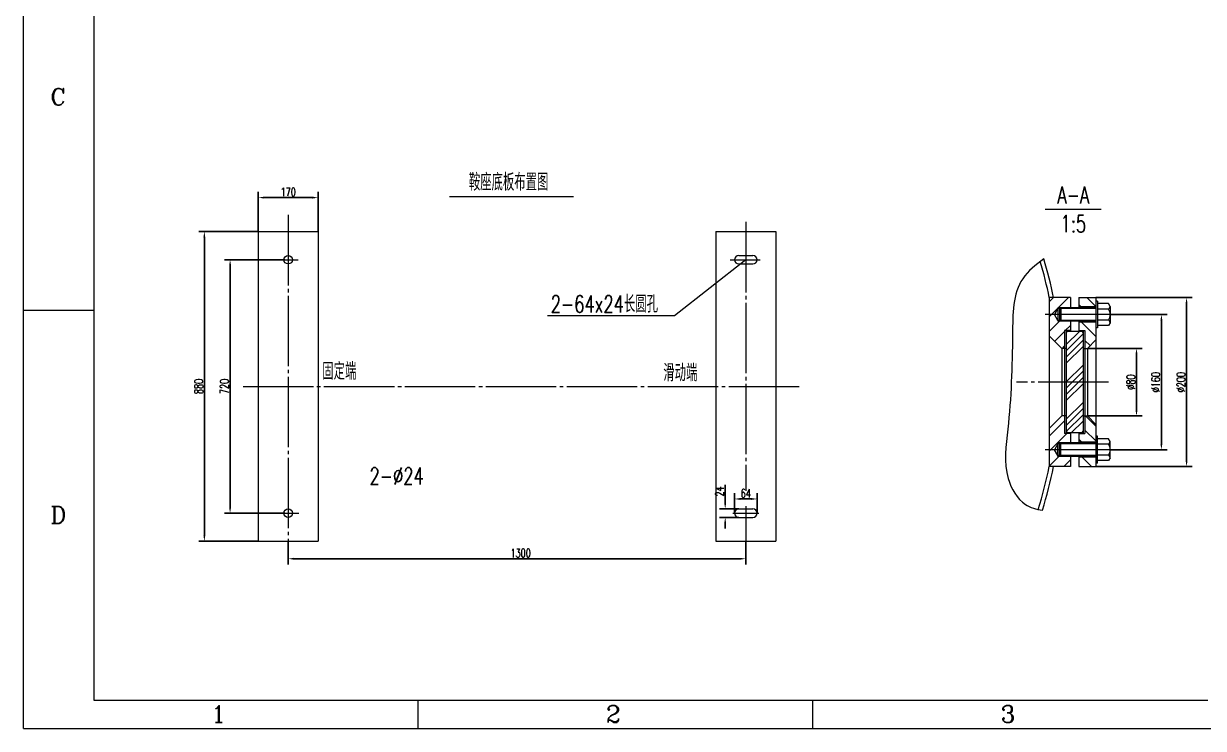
# Model space of a CAD drawing. Header units: inches. Extents: x -16168 to -9448, y -2841 to 1911.
# Drawn here: x -16168 to -12816, y -2841 to -838 of the extents above; entities that cross this region are included whole.
import ezdxf
from ezdxf.enums import TextEntityAlignment as Align

# ---------------------------------------------------------------- set-up
doc = ezdxf.new("R2010")
doc.units = ezdxf.units.IN
doc.header["$LTSCALE"] = 10
doc.header["$MEASUREMENT"] = 0
doc.linetypes.add('CENTER', pattern=[23, 20, -1, 1, -1])
doc.layers.get('0').update_dxf_attribs({"lineweight": 18})
for name, color, linetype, lineweight in [('1', 7, 'Continuous', 18), ('4', 2, 'Continuous', 18), ('CENTER', 1, 'CENTER', 18), ('K1', 4, 'Continuous', 18)]:
    doc.layers.add(name, color=color, linetype=linetype, lineweight=lineweight)
doc.styles.add('HZ', font='romans.shx', dxfattribs={"width": 0.7, "bigfont": 'hz.shx'})
doc.styles.add('HZTXT', font='romans.shx', dxfattribs={"width": 0.7, "bigfont": 'hztxt.shx'})
doc.styles.add('ROMANC', font='romanc.shx', dxfattribs={"width": 0.7})
doc.dimstyles.new('HZTXT', dxfattribs={"dimtxt": 24, "dimasz": 16, "dimexe": 16, "dimexo": 0, "dimgap": 4, "dimtad": 1, "dimdec": 0, "dimrnd": 1, "dimzin": 0, "dimdsep": 46, "dimtxsty": 'HZTXT', "dimcen": 0, "dimdle": 32, "dimclrd": 7, "dimclre": 7, "dimclrt": 7, "dimadec": 0, "dimazin": 0, "dimtfac": 1, "dimtdec": 0, "dimtofl": 0, "dimtmove": 0, "dimatfit": 0, "dimfxl": 0, "dimtolj": 1, "dimarcsym": 0})

# ---------------------------------------------------------------- blocks, each defined once
blk = doc.blocks.new('*X41')
at = {"layer": 'K1', "ltscale": 2}
for points in [[(-15400, -2356.4), (-15400, -2361.8), (-15416, -2359.1)], [(-14132, -2356.4), (-14132, -2361.8), (-14116, -2359.1)]]:
    blk.add_hatch(color=7, dxfattribs=at).paths.add_polyline_path(points, flags=0)
at = {"layer": 'K1', "color": 7, "lineweight": -2, "ltscale": 2}
for p, q in [((-15416, -2309.5), (-15416, -2375.1)), ((-14116, -2309.5), (-14116, -2375.1)), ((-15400, -2359.1), (-14132, -2359.1))]:
    blk.add_line(p, q, dxfattribs=at)
at = {"layer": 'K1', "color": 7, "ltscale": 2, "insert": (-14755.7, -2343.1), "char_height": 24, "width": 79.2, "attachment_point": 5, "style": 'HZTXT'}
blk.add_mtext('1300', dxfattribs=at)
blk = doc.blocks.new('*X42')
at = {"layer": 'K1', "ltscale": 2}
for points in [[(-15583.8, -1525.5), (-15578.4, -1525.5), (-15581.1, -1509.5)], [(-15583.8, -2213.5), (-15578.4, -2213.5), (-15581.1, -2229.5)]]:
    blk.add_hatch(color=7, dxfattribs=at).paths.add_polyline_path(points, flags=0)
at = {"layer": 'K1', "color": 7, "lineweight": -2, "ltscale": 2}
for p, q in [((-15426, -1509.5), (-15597.1, -1509.5)), ((-15581.1, -2213.5), (-15581.1, -1525.5)), ((-15426, -2229.5), (-15597.1, -2229.5))]:
    blk.add_line(p, q, dxfattribs=at)
at = {"layer": 'K1', "color": 7, "ltscale": 2, "insert": (-15597.1, -1869.5), "char_height": 24, "width": 64.8, "attachment_point": 5, "rotation": 90, "style": 'HZTXT'}
blk.add_mtext('720', dxfattribs=at)
blk = doc.blocks.new('*X43')
at = {"layer": 'K1', "ltscale": 2}
for points in [[(-15656.9, -1445.5), (-15651.6, -1445.5), (-15654.2, -1429.5)], [(-15656.9, -2293.5), (-15651.6, -2293.5), (-15654.2, -2309.5)]]:
    blk.add_hatch(color=7, dxfattribs=at).paths.add_polyline_path(points, flags=0)
at = {"layer": 'K1', "color": 7, "lineweight": -2, "ltscale": 2}
for p, q in [((-15501, -1429.5), (-15670.2, -1429.5)), ((-15654.2, -1445.5), (-15654.2, -2293.5)), ((-15501, -2309.5), (-15670.2, -2309.5))]:
    blk.add_line(p, q, dxfattribs=at)
at = {"layer": 'K1', "color": 7, "ltscale": 2, "insert": (-15670.2, -1869.5), "char_height": 24, "width": 64.8, "attachment_point": 5, "rotation": 90, "style": 'HZTXT'}
blk.add_mtext('880', dxfattribs=at)
blk = doc.blocks.new('*X44')
at = {"layer": 'K1', "ltscale": 2}
for points in [[(-15485, -1330.2), (-15485, -1335.6), (-15501, -1332.9)], [(-15347, -1330.2), (-15347, -1335.6), (-15331, -1332.9)]]:
    blk.add_hatch(color=7, dxfattribs=at).paths.add_polyline_path(points, flags=0)
at = {"layer": 'K1', "color": 7, "lineweight": -2, "ltscale": 2}
for p, q in [((-15501, -1429.5), (-15501, -1316.9)), ((-15485, -1332.9), (-15347, -1332.9)), ((-15331, -1429.5), (-15331, -1316.9))]:
    blk.add_line(p, q, dxfattribs=at)
at = {"layer": 'K1', "color": 7, "ltscale": 2, "insert": (-15416, -1316.9), "char_height": 24, "width": 57.6, "attachment_point": 5, "style": 'HZTXT'}
blk.add_mtext('170', dxfattribs=at)
blk = doc.blocks.new('*X45')
at = {"layer": 'K1', "ltscale": 2}
for points in [[(-14177.2, -2201.5), (-14171.9, -2201.5), (-14174.5, -2217.5)], [(-14177.2, -2257.5), (-14171.9, -2257.5), (-14174.5, -2241.5)]]:
    blk.add_hatch(color=7, dxfattribs=at).paths.add_polyline_path(points, flags=0)
at = {"layer": 'K1', "color": 7, "lineweight": -2, "ltscale": 2}
for p, q in [((-14174.5, -2201.5), (-14174.5, -2149.5)), ((-14136, -2217.5), (-14190.5, -2217.5)), ((-14136, -2241.5), (-14190.5, -2241.5)), ((-14174.5, -2257.5), (-14174.5, -2273.5))]:
    blk.add_line(p, q, dxfattribs=at)
at = {"layer": 'K1', "color": 7, "ltscale": 2, "insert": (-14190.5, -2167.5), "char_height": 24, "width": 48, "attachment_point": 5, "rotation": 90, "style": 'HZTXT'}
blk.add_mtext('24', dxfattribs=at)
blk = doc.blocks.new('*X46')
at = {"layer": 'K1', "ltscale": 2}
for points in [[(-14132, -2186.5), (-14132, -2191.9), (-14148, -2189.2)], [(-14100, -2186.5), (-14100, -2191.9), (-14084, -2189.2)]]:
    blk.add_hatch(color=7, dxfattribs=at).paths.add_polyline_path(points, flags=0)
at = {"layer": 'K1', "color": 7, "lineweight": -2, "ltscale": 2}
for p, q in [((-14148, -2229.5), (-14148, -2173.2)), ((-14084, -2229.5), (-14084, -2173.2)), ((-14132, -2189.2), (-14100, -2189.2))]:
    blk.add_line(p, q, dxfattribs=at)
at = {"layer": 'K1', "color": 7, "ltscale": 2, "insert": (-14116, -2173.2), "char_height": 24, "width": 40.8, "attachment_point": 5, "style": 'HZTXT'}
blk.add_mtext('64', dxfattribs=at)
blk = doc.blocks.new('*X47')
at = {"layer": 'K1', "ltscale": 2}
for points in [[(-12937.9, -1681.2), (-12932.6, -1681.2), (-12935.3, -1665.2)], [(-12937.9, -2033.2), (-12932.6, -2033.2), (-12935.3, -2049.2)]]:
    blk.add_hatch(color=7, dxfattribs=at).paths.add_polyline_path(points, flags=0)
at = {"layer": 'K1', "color": 7, "lineweight": -2, "ltscale": 2}
for p, q in [((-13080.9, -1665.2), (-12919.3, -1665.2)), ((-12935.3, -2033.2), (-12935.3, -1681.2)), ((-13080.9, -2049.2), (-12919.3, -2049.2))]:
    blk.add_line(p, q, dxfattribs=at)
at = {"layer": 'K1', "color": 7, "ltscale": 2, "insert": (-12951.3, -1857.2), "char_height": 24, "width": 91.2, "attachment_point": 5, "rotation": 90, "style": 'HZTXT'}
blk.add_mtext('%%C160', dxfattribs=at)
blk = doc.blocks.new('*X48')
at = {"layer": 'K1', "ltscale": 2}
for points in [[(-12866.4, -1633.2), (-12861.1, -1633.2), (-12863.8, -1617.2)], [(-12866.4, -2081.2), (-12861.1, -2081.2), (-12863.8, -2097.2)]]:
    blk.add_hatch(color=7, dxfattribs=at).paths.add_polyline_path(points, flags=0)
at = {"layer": 'K1', "color": 7, "lineweight": -2, "ltscale": 2}
for p, q in [((-13121.7, -1617.2), (-12847.8, -1617.2)), ((-12863.8, -1633.2), (-12863.8, -2081.2)), ((-13121.7, -2097.2), (-12847.8, -2097.2))]:
    blk.add_line(p, q, dxfattribs=at)
at = {"layer": 'K1', "color": 7, "ltscale": 2, "insert": (-12879.8, -1857.2), "char_height": 24, "width": 98.4, "attachment_point": 5, "rotation": 90, "style": 'HZTXT'}
blk.add_mtext('%%C200', dxfattribs=at)
blk = doc.blocks.new('*X49')
at = {"layer": 'K1', "ltscale": 2}
for points in [[(-13008.7, -1777.2), (-13003.3, -1777.2), (-13006, -1761.2)], [(-13008.7, -1937.2), (-13003.3, -1937.2), (-13006, -1953.2)]]:
    blk.add_hatch(color=7, dxfattribs=at).paths.add_polyline_path(points, flags=0)
at = {"layer": 'K1', "color": 7, "lineweight": -2, "ltscale": 2}
for p, q in [((-13145.7, -1761.2), (-12990, -1761.2)), ((-13006, -1777.2), (-13006, -1937.2)), ((-13145.7, -1953.2), (-12990, -1953.2))]:
    blk.add_line(p, q, dxfattribs=at)
at = {"layer": 'K1', "color": 7, "ltscale": 2, "insert": (-13022, -1857.2), "char_height": 24, "width": 74.4, "attachment_point": 5, "rotation": 90, "style": 'HZTXT'}
blk.add_mtext('%%C80', dxfattribs=at)

msp = doc.modelspace()

# ---------------------------------------------------------------- hatches: boundary and pattern name
h = msp.add_hatch()
h.set_pattern_fill('ANSI31', color=256, style=0, pattern_type=0)
h.set_pattern_definition([(45, (0, 0), (-21.213203, 21.213203), [])])
h.paths.add_polyline_path([(-13253.7, -1617.2), (-13253.7, -1665.2), (-13239.4, -1665.2), (-13229.7, -1648.4), (-13229.7, -1646), (-13221.3, -1646), (-13193.7, -1646), (-13193.7, -1617.2)], flags=0)
h.paths.add_polyline_path([(-13253.7, -1665.2), (-13253.7, -1725.2), (-13217.7, -1761.2), (-13210.5, -1761.2), (-13210.5, -1710.8), (-13193.7, -1710.8), (-13193.7, -1684.4), (-13221.3, -1684.4), (-13229.7, -1684.4), (-13229.7, -1682), (-13239.4, -1665.2)], flags=0)
h.paths.add_polyline_path([(-13253.7, -1989.2), (-13253.7, -2049.2), (-13239.4, -2049.2), (-13229.7, -2032.4), (-13229.7, -2030), (-13221.3, -2030), (-13193.7, -2030), (-13193.7, -2003.6), (-13210.5, -2003.6), (-13210.5, -1953.2), (-13217.7, -1953.2)], flags=0)
h.paths.add_polyline_path([(-13253.7, -2097.2), (-13193.7, -2097.2), (-13193.7, -2068.4), (-13221.3, -2068.4), (-13229.7, -2068.4), (-13229.7, -2066), (-13239.4, -2049.2), (-13253.7, -2049.2)], flags=0)
h = msp.add_hatch()
h.set_pattern_fill('ANSI31', color=256, style=0, pattern_type=0)
h.set_pattern_definition([(135, (0, 0), (-21.213203, -21.213203), [])])
h.paths.add_polyline_path([(-13121.7, -1643.6), (-13121.7, -1617.2), (-13169.7, -1617.2), (-13169.7, -1643.6)], flags=0)
h.paths.add_polyline_path([(-13121.7, -1737.2), (-13121.7, -1686.8), (-13169.7, -1686.8), (-13169.7, -1710.8), (-13152.9, -1710.8), (-13152.9, -1761.2), (-13145.7, -1761.2)], flags=0)
h.paths.add_polyline_path([(-13169.7, -2003.6), (-13169.7, -2027.6), (-13121.7, -2027.6), (-13121.7, -1977.2), (-13145.7, -1953.2), (-13152.9, -1953.2), (-13152.9, -2003.6)], flags=0)
h.paths.add_polyline_path([(-13169.7, -2097.2), (-13121.7, -2097.2), (-13121.7, -2070.8), (-13169.7, -2070.8)], flags=0)
at = {"linetype": 'Continuous', "ltscale": 2}
h = msp.add_hatch(dxfattribs=at)
h.set_pattern_fill('ANSI34', color=256, scale=100, style=0)
edge = h.paths.add_edge_path(flags=0)
edge.add_line((-13205.7, -1857.2), (-13157.7, -1857.2))
edge.add_line((-13157.7, -1857.2), (-13157.7, -1718))
edge.add_arc((-13162.5, -1718), 4.8, 0, 90)
edge.add_line((-13162.5, -1713.2), (-13200.9, -1713.2))
edge.add_arc((-13200.9, -1718), 4.8, 90, 180)
edge.add_line((-13205.7, -1718), (-13205.7, -1857.2))
edge = h.paths.add_edge_path(flags=0)
edge.add_line((-13157.7, -1857.2), (-13205.7, -1857.2))
edge.add_line((-13205.7, -1857.2), (-13205.7, -1996.4))
edge.add_arc((-13200.9, -1996.4), 4.8, 180, 270)
edge.add_line((-13200.9, -2001.2), (-13162.5, -2001.2))
edge.add_arc((-13162.5, -1996.4), 4.8, 270, 360)
edge.add_line((-13157.7, -1996.4), (-13157.7, -1857.2))

# ---------------------------------------------------------------- linework, layer by layer
at = {"color": 5}
for p, q in [((-15967.8, 1830.8), (-15967.8, -2761.2)), ((-15967.8, -2761.2), (-12803.7, -2761.2))]:
    msp.add_line(p, q, dxfattribs=at)
for p, q in [((-14957.7, -1329.5), (-14605.2, -1329.5)), ((-13265.3, -1365.8), (-13106.4, -1365.8)), ((-16167.8, -1653.2), (-15967.8, -1653.2)), ((-13217.7, -1761.2), (-13253.7, -1725.2)), ((-13217.7, -1953.2), (-13253.7, -1989.2)), ((-13210.5, -1953.2), (-13217.7, -1953.2)), ((-13152.9, -1953.2), (-13145.7, -1953.2)), ((-13145.7, -1953.2), (-13121.7, -1977.2)), ((-13193.7, -2068.4), (-13193.7, -2097.2)), ((-13169.7, -2068.4), (-13169.7, -2097.2)), ((-13193.7, -2097.2), (-13253.7, -2097.2)), ((-13169.7, -2097.2), (-13121.7, -2097.2)), ((-15046.4, -2841.2), (-15046.4, -2761.2)), ((-13925.1, -2841.2), (-13925.1, -2761.2))]:
    msp.add_line(p, q)
msp.add_lwpolyline([(-15501.1, -2258.7, 0, 0, 0), (-15461.4, -2245.1, 12, 0, 0), (-15427.3, -2233.4, 0, 0, 0), (-15370.6, -2213.9, 12, 0, 0), (-15404.6, -2225.6, 0, 0, 0), (-15197.1, -2154.4, 0, 0, 0), (-14992.2, -2154.4, 0, 0, 0)], format="xyseb")
msp.add_open_spline([(-13269.2, -1507), (-13292.5, -1523.8), (-13357.4, -1575), (-13358, -1764.3), (-13362.9, -1945.6), (-13388.6, -2114.7), (-13335.6, -2205.7), (-13291, -2218.6), (-13273.5, -2221.4)], degree=3, knots=[0, 0, 0, 0, 21124.614176, 61782.256476, 130773.181198, 166503.80784, 188999.836428, 202249.633551, 202249.633551, 202249.633551, 202249.633551])
at = {"layer": '1', "color": 7, "linetype": 'Continuous'}
for q in [(-16167.8, 1910.8), (-9447.8, -2841.2)]:
    msp.add_line((-16167.8, -2841.2), q, dxfattribs=at)
at = {"layer": '1'}
for p, q in [((-14116, -1509.5), (-14318.3, -1668.4)), ((-14318.3, -1668.4), (-14679.7, -1668.4))]:
    msp.add_line(p, q, dxfattribs=at)
at = {"layer": 'CENTER'}
for p, q in [((-15416, -1382.2), (-15416, -2344)), ((-14116, -1402.2), (-14116, -2166.3)), ((-15446.9, -1509.5), (-15387.7, -1509.5)), ((-14160.7, -1509.5), (-14074.8, -1509.5)), ((-13065.1, -1665.2), (-13273.1, -1665.2)), ((-15544.4, -1869.5), (-13962.2, -1869.5)), ((-13085.5, -1857.2), (-13347.2, -1857.2)), ((-13065.1, -2049.2), (-13273.1, -2049.2)), ((-14116, -2209.2), (-14116, -2344)), ((-15454.3, -2229.5), (-15386.2, -2229.5)), ((-14153.3, -2229.5), (-14078.8, -2229.5))]:
    msp.add_line(p, q, dxfattribs=at)
at = {"layer": 'K1'}
for p, q in [((-15501, -1429.5), (-15501, -2309.5)), ((-15501, -1429.5), (-15331, -1429.5)), ((-15331, -1429.5), (-15331, -2309.5)), ((-14201, -1429.5), (-14201, -2309.5)), ((-14201, -1429.5), (-14031, -1429.5)), ((-14031, -1429.5), (-14031, -2309.5)), ((-14136, -1497.5), (-14096, -1497.5)), ((-14136, -1521.5), (-14096, -1521.5)), ((-13253.7, -1617.2), (-13253.7, -2097.2)), ((-13193.7, -1617.2), (-13253.7, -1617.2)), ((-13193.7, -1617.2), (-13193.7, -1646)), ((-13169.7, -1617.2), (-13169.7, -1646)), ((-13169.7, -1617.2), (-13121.7, -1617.2)), ((-13121.7, -1617.2), (-13121.7, -2097.2)), ((-13116.9, -1627.2), (-13121.7, -1627.2)), ((-13116.9, -1627.2), (-13116.9, -1703.2)), ((-13085.4, -1634.1), (-13116.9, -1634.1)), ((-13080.9, -1641.9), (-13085.4, -1634.1)), ((-13080.9, -1641.9), (-13080.9, -1688.5)), ((-13229.7, -1648.4), (-13239.4, -1665.2)), ((-13229.7, -1682), (-13239.4, -1665.2)), ((-13229.7, -1646), (-13229.7, -1684.4)), ((-13221.3, -1646), (-13229.7, -1646)), ((-13223.7, -1648.4), (-13229.7, -1648.4)), ((-13221.3, -1646), (-13224.9, -1649.6)), ((-13224.9, -1649.6), (-13224.9, -1680.8)), ((-13121.7, -1648.4), (-13223.7, -1648.4)), ((-13221.3, -1646), (-13221.3, -1684.4)), ((-13121.7, -1646), (-13221.3, -1646)), ((-13121.7, -1643.6), (-13169.7, -1643.6)), ((-13085.4, -1649.7), (-13116.9, -1649.7)), ((-13223.7, -1682), (-13229.7, -1682)), ((-13221.3, -1684.4), (-13229.7, -1684.4)), ((-13221.3, -1684.4), (-13224.9, -1680.8)), ((-13121.7, -1682), (-13223.7, -1682)), ((-13121.7, -1684.4), (-13221.3, -1684.4)), ((-13193.7, -1684.4), (-13193.7, -1713.2)), ((-13169.7, -1684.4), (-13169.7, -1713.2)), ((-13121.7, -1686.8), (-13169.7, -1686.8)), ((-13116.9, -1703.2), (-13121.7, -1703.2)), ((-13085.4, -1680.8), (-13116.9, -1680.8)), ((-13085.4, -1696.3), (-13116.9, -1696.3)), ((-13085.4, -1696.3), (-13116.9, -1696.3)), ((-13080.9, -1688.5), (-13085.4, -1696.3)), ((-13210.5, -1710.8), (-13210.5, -2003.6)), ((-13193.7, -1710.8), (-13210.5, -1710.8)), ((-13205.7, -1710.8), (-13205.7, -2003.6)), ((-13162.5, -1713.2), (-13200.9, -1713.2)), ((-13169.7, -1710.8), (-13152.9, -1710.8)), ((-13157.7, -1710.8), (-13157.7, -2003.6)), ((-13152.9, -1710.8), (-13152.9, -2003.6)), ((-13145.7, -1761.2), (-13121.7, -1737.2)), ((-13217.7, -1761.2), (-13217.7, -1953.2)), ((-13205.7, -1761.2), (-13217.7, -1761.2)), ((-13157.7, -1761.2), (-13145.7, -1761.2)), ((-13145.7, -1761.2), (-13145.7, -1953.2)), ((-13205.7, -1953.2), (-13217.7, -1953.2)), ((-13157.7, -1953.2), (-13145.7, -1953.2)), ((-13193.7, -2003.6), (-13210.5, -2003.6)), ((-13162.5, -2001.2), (-13200.9, -2001.2)), ((-13193.7, -2001.2), (-13193.7, -2030)), ((-13169.7, -2001.2), (-13169.7, -2030)), ((-13169.7, -2003.6), (-13152.9, -2003.6)), ((-13229.7, -2032.4), (-13239.4, -2049.2)), ((-13229.7, -2068.4), (-13229.7, -2030)), ((-13221.3, -2030), (-13229.7, -2030)), ((-13223.7, -2032.4), (-13229.7, -2032.4)), ((-13221.3, -2030), (-13224.9, -2033.6)), ((-13224.9, -2064.8), (-13224.9, -2033.6)), ((-13121.7, -2032.4), (-13223.7, -2032.4)), ((-13221.3, -2068.4), (-13221.3, -2030)), ((-13121.7, -2030), (-13221.3, -2030)), ((-13121.7, -2027.6), (-13169.7, -2027.6)), ((-13116.9, -2011.2), (-13121.7, -2011.2)), ((-13116.9, -2087.2), (-13116.9, -2011.2)), ((-13085.4, -2018.1), (-13116.9, -2018.1)), ((-13085.4, -2018.1), (-13116.9, -2018.1)), ((-13085.4, -2033.7), (-13116.9, -2033.7)), ((-13080.9, -2025.9), (-13085.4, -2018.1)), ((-13080.9, -2072.5), (-13080.9, -2025.9)), ((-13229.7, -2066), (-13239.4, -2049.2)), ((-13223.7, -2066), (-13229.7, -2066)), ((-13221.3, -2068.4), (-13229.7, -2068.4)), ((-13221.3, -2068.4), (-13224.9, -2064.8)), ((-13121.7, -2066), (-13223.7, -2066)), ((-13121.7, -2068.4), (-13221.3, -2068.4)), ((-13121.7, -2070.8), (-13169.7, -2070.8)), ((-13085.4, -2064.8), (-13116.9, -2064.8)), ((-13080.9, -2072.5), (-13085.4, -2080.3)), ((-13116.9, -2087.2), (-13121.7, -2087.2)), ((-13085.4, -2080.3), (-13116.9, -2080.3)), ((-14136, -2217.5), (-14096, -2217.5)), ((-14136, -2241.5), (-14096, -2241.5)), ((-15501, -2309.5), (-15331, -2309.5)), ((-14201, -2309.5), (-14031, -2309.5))]:
    msp.add_line(p, q, dxfattribs=at)
for centre in [(-15416, -1509.5), (-15416, -2229.5)]:
    msp.add_circle(centre, 12, dxfattribs=at)
for centre, radius, start, end in [((-14136, -1509.5), 12, 90, 270), ((-14096, -1509.5), 12, 270, 90), ((-14429.5, -1857.2), 1212, 11.4212, 16.7944), ((-14429.5, -1857.2), 1200, 11.537, 16.5931), ((-13094.9, -1639), 14.3, 311.6694, 348.3306), ((-13110.1, -1665.2), 29.2, 327.7958, 32.2042), ((-13094.9, -1691.4), 14.3, 11.6694, 48.3306), ((-13200.9, -1718), 4.8, 90, 180), ((-13162.5, -1718), 4.8, 0, 90), ((-13200.9, -1996.4), 4.8, 180, 270), ((-13162.5, -1996.4), 4.8, 270, 360), ((-13094.9, -2023), 14.3, 311.6694, 348.3306), ((-13110.1, -2049.2), 29.2, 327.7958, 32.2042), ((-13094.9, -2075.4), 14.3, 11.6694, 48.3306), ((-14429.5, -1857.2), 1200, 342.4464, 348.463), ((-14429.5, -1857.2), 1212, 342.5113, 348.5788), ((-14136, -2229.5), 12, 90, 270), ((-14096, -2229.5), 12, 270, 90)]:
    msp.add_arc(centre, radius, start, end, dxfattribs=at)

# ---------------------------------------------------------------- texts
at = {"style": 'ROMANC'}
for s, p in [('C', (-16091.5, -1070.6)), ('D', (-16091.5, -2258.6)), ('1', (-15634.5, -2824.5)), ('2', (-14513.1, -2824.5)), ('3', (-13391.7, -2824.5))]:
    msp.add_text(s, height=48, dxfattribs=at).set_placement(p)
at = {"layer": '4', "style": 'HZ', "width": 0.7}
for s, p in [('鞍座底板布置图', (-14789.9, -1288.9)), ('A-A', (-13185.4, -1325.4)), ('1:5', (-13185.4, -1407.2))]:
    msp.add_text(s, height=48.5, dxfattribs=at).set_placement(p, align=Align.MIDDLE_CENTER)
for s, p in [('2-64x24长圆孔', (-14670.3, -1659.5)), ('固定端', (-15319.2, -1850.5)), ('滑动端', (-14350.4, -1854.9)), ('2-%%C24', (-15185.1, -2148.4))]:
    msp.add_text(s, height=48.5, dxfattribs=at).set_placement(p)

# ---------------------------------------------------------------- dimensions: what is measured, and where the dimension line sits
at = {"layer": 'K1'}
dim = msp.add_linear_dim(base=(-15331, -1332.9), p1=(-15501, -1429.5), p2=(-15331, -1429.5), dimstyle='HZTXT', override={"dimscale": 1, "dimsah": 1, "dimtzin": 0}, dxfattribs=at)
dim.commit()
dim.dimension.update_dxf_attribs({"geometry": '*X44', "text_midpoint": (-15416, -1316.9)})
for base, p1, p2, picture, middle in [((-15654.2, -2309.5), (-15501, -1429.5), (-15501, -2309.5), '*X43', (-15670.2, -1869.5)), ((-15581.1, -1509.5), (-15426, -2229.5), (-15426, -1509.5), '*X42', (-15597.1, -1869.5))]:
    dim = msp.add_linear_dim(base=base, p1=p1, p2=p2, angle=90, dimstyle='HZTXT', override={"dimscale": 1, "dimsah": 1, "dimtzin": 0}, dxfattribs=at)
    dim.commit()
    dim.dimension.update_dxf_attribs({"geometry": picture, "text_midpoint": middle})
for base, p1, p2, text, picture, middle in [((-12863.8, -2097.2), (-13121.7, -1617.2), (-13121.7, -2097.2), '%%C200', '*X48', (-12879.8, -1857.2)), ((-12935.3, -1665.2), (-13080.9, -2049.2), (-13080.9, -1665.2), '%%C160', '*X47', (-12951.3, -1857.2)), ((-13006, -1953.2), (-13145.7, -1761.2), (-13145.7, -1953.2), '%%C80', '*X49', (-13022, -1857.2))]:
    dim = msp.add_linear_dim(base=base, p1=p1, p2=p2, angle=90, text=text, dimstyle='HZTXT', override={"dimscale": 1, "dimsah": 1, "dimtzin": 0}, dxfattribs=at)
    dim.commit()
    dim.dimension.update_dxf_attribs({"geometry": picture, "text_midpoint": middle})
dim = msp.add_linear_dim(base=(-14174.5, -2217.5), p1=(-14136, -2241.5), p2=(-14136, -2217.5), angle=90, dimstyle='HZTXT', override={"dimscale": 1, "dimsah": 1, "dimtzin": 0}, dxfattribs=at)
dim.commit()
dim.dimension.update_dxf_attribs({"geometry": '*X45', "text_midpoint": (-14174.5, -2167.5), "dimtype": 160})
for base, p1, p2, picture, middle in [((-14084, -2189.2), (-14148, -2229.5), (-14084, -2229.5), '*X46', (-14116, -2189.2)), ((-14116, -2359.1), (-15416, -2309.5), (-14116, -2309.5), '*X41', (-14755.7, -2359.1))]:
    dim = msp.add_linear_dim(base=base, p1=p1, p2=p2, dimstyle='HZTXT', override={"dimscale": 1, "dimsah": 1, "dimtzin": 0}, dxfattribs=at)
    dim.commit()
    dim.dimension.update_dxf_attribs({"geometry": picture, "text_midpoint": middle, "dimtype": 160})

doc.saveas('drawing.dxf')
